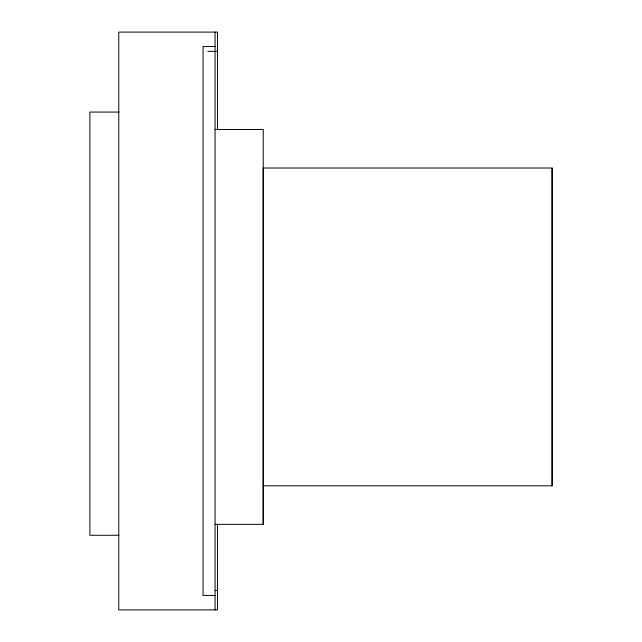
<?xml version="1.0" encoding="UTF-8"?>
<svg xmlns="http://www.w3.org/2000/svg" width="642" height="642" viewBox="0 0 642 642"><rect width="100%" height="100%" fill="white"/><g stroke="black" fill="none" stroke-linecap="round" stroke-linejoin="round"><path stroke-width="0.96" d="M215.07 524.337L263.22 524.337L263.22 168.027L552.12 168.027L552.12 485.817L263.22 485.817M552.12 485.817L552.12 168.027M215.07 46.545L203.032 46.545L203.032 595.455L215.07 595.455M207.847 51.36L217.477 51.36M118.922 112.061L89.88 112.061L89.88 535.268L118.922 535.268M215.07 129.507L263.22 129.507L263.22 524.337M215.07 590.455L217.477 590.455M217.477 129.515L217.477 32.1L118.77 32.1L118.77 609.9L217.477 609.9L217.477 524.321M215.07 32.1L215.07 609.9"/></g></svg>
